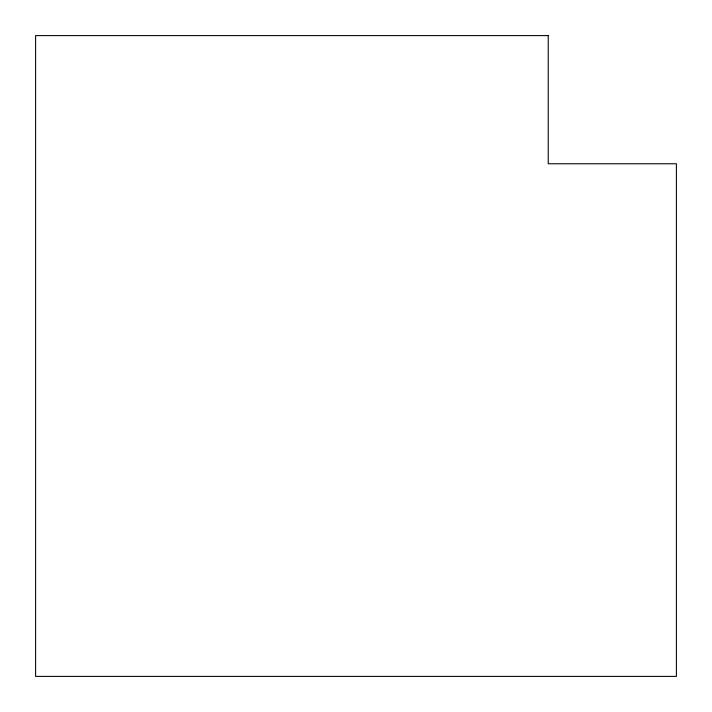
<?xml version="1.0" encoding="UTF-8"?>
<svg xmlns="http://www.w3.org/2000/svg" width="712" height="712" viewBox="0 0 712 712"><rect width="100%" height="100%" fill="white"/><g stroke="black" fill="none" stroke-linecap="round" stroke-linejoin="round"><path stroke-width="1.07" d="M548.24 35.6L35.6 35.6L35.6 676.4L676.4 676.4L676.4 163.76L548.24 163.76L548.24 35.6"/></g></svg>
